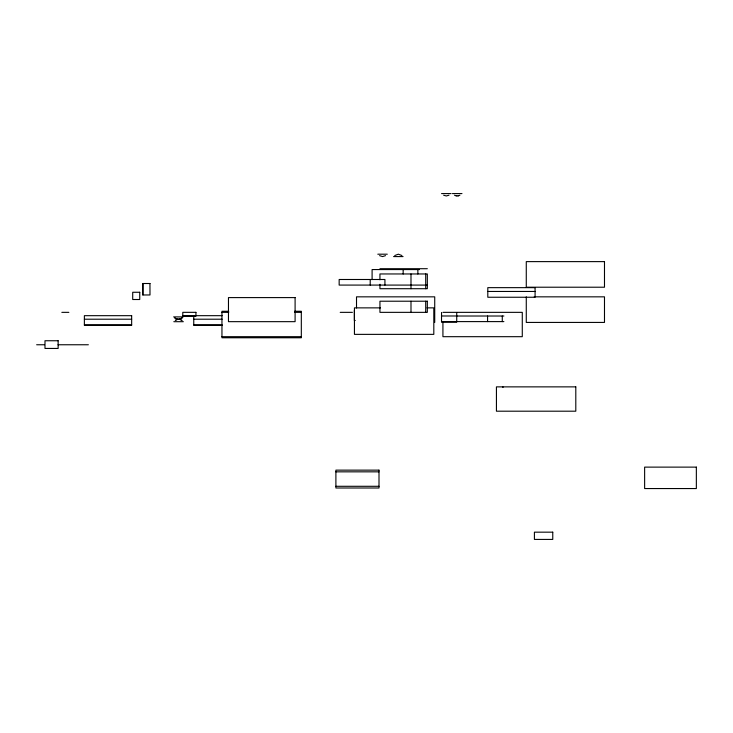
<?xml version="1.0" encoding="UTF-8"?>
<svg xmlns="http://www.w3.org/2000/svg" width="733" height="733" viewBox="0 0 733 733"><rect width="100%" height="100%" fill="white"/><g stroke="black" fill="none" stroke-linecap="round" stroke-linejoin="round"><path stroke-width="1.1" d="M181.537 318.223L182.096 317.829M182.196 317.829L180.959 318.58M175.288 320.44L176.213 319.909M394.757 255.533L398.331 254.195L401.904 255.533M385.531 255.643L382.553 256.577L379.575 255.643M448.99 195.207L446.305 195.958L443.63 195.207M459.903 195.207L458.409 195.812M181.069 318.58L179.713 319.093M176.186 319.909L177.698 319.396M180.455 318.873L179.035 319.24M458.418 195.812L456.916 195.949M177.67 319.396L179.145 319.24M178.266 319.322L179.787 319.46M441.55 193.576L451.07 193.576M452.463 193.576L461.973 193.576M377.797 254.195L387.299 254.195M393.575 256.577L403.077 256.577M379.941 268.709L427.33 268.709M419.487 269.561L372.098 269.561L372.098 279.585M149.999 283.506L142.843 283.506L142.834 294.968L149.999 294.968L149.953 283.506M427.33 285.091L339.159 285.082L339.159 279.493L384.926 279.493L384.926 285.082M487.802 291.459L535.081 291.459M534.21 296.838L604.487 296.838L604.487 322.428L526.276 322.428L526.276 296.838M380.519 307.869L354.442 307.869L354.442 334.367L433.808 334.367L433.808 307.869L427 307.869M228.76 311.268L221.952 311.268L221.952 337.766L301.318 337.766L301.318 311.268L294.51 311.268M61.838 312.35L68.856 312.35M221.952 312.35L228.76 312.35M294.51 312.35L301.318 312.35M340.213 312.35L352.399 312.35M442.924 312.35L522.281 312.35L522.281 336.685L442.924 336.685L442.924 322.08M222.108 315.676L193.75 315.676L193.75 325.278L222.108 325.278M441.541 315.987L456.723 315.987M182.792 316.024L195.931 316.024M456.503 316.015L503.892 316.015M173.602 316.903L183.232 316.903M84.377 319.212L131.656 319.212M193.75 319.212L222.108 319.212M355.23 320.458L354.36 320.458L354.36 310.416M456.503 321.604L503.892 321.604M173.813 321.695L183.351 321.695M441.513 321.714L456.723 321.705M84.377 324.93L131.656 324.93M193.75 324.93L222.108 324.93M221.952 336.685L301.318 336.685M36.65 344.757L44.521 344.757M58.017 344.757L88.372 344.757M335.897 471.841L378.998 471.841M335.897 486.291L378.998 486.291M177.688 319.24L178.467 319.286M456.925 195.949L455.431 195.619M177.019 319.093L177.798 319.24M179.759 319.46L181.271 320.064M177.129 319.093L175.764 318.58M455.44 195.619L454.533 195.207M176.488 318.873L175.187 318.223M181.243 320.064L182.169 320.651M174.637 317.829L175.297 318.223M502.948 386.868L502.948 387.491M502.279 316.015L502.279 321.604M487.564 316.015L487.564 321.604M456.723 312.46L456.723 322.053L441.513 322.062L441.541 312.46M434.724 322.428L434.724 296.838L356.513 296.838L356.513 307.961M425.708 273.959L425.708 288.71M425.708 301.217L425.708 312.35M417.865 269.561L417.865 274.014M410.993 273.959L410.993 288.71M410.993 301.217L410.993 312.35M403.159 269.561L403.159 274.014M379.941 279.804L379.941 273.959L427.33 273.959L427.33 288.71L379.941 288.71L379.941 284.257M370.211 279.493L370.211 285.082M142.908 283.506L142.889 294.968M604.487 261.617L526.276 261.617L526.276 287.217L604.487 287.217L604.487 261.617M535.081 287.648L487.802 287.648L487.802 297.25L535.081 297.25L535.081 287.648M139.737 292.265L132.719 292.265L132.71 299.513L139.737 299.513L139.746 292.265M295.097 297.598L228.467 297.598L228.467 321.659L295.097 321.659L295.097 297.598M427.33 301.217L379.941 301.217L379.941 312.35L427.33 312.35L427.33 301.217M195.931 312.331L182.792 312.331L182.792 315.868L195.931 315.868L195.931 312.35M131.656 315.676L84.377 315.676L84.377 325.278L131.656 325.278L131.656 315.676M58.136 340.744L44.988 340.744L44.988 348.441L58.136 348.45L58.136 340.753M575.799 386.868L496.433 386.868L496.433 411.195L575.799 411.195L575.799 386.868M696.35 467.123L644.628 467.123L644.628 488.554L696.35 488.554L696.35 467.123M378.998 470.137L335.897 470.137L335.897 487.995L378.998 487.995L378.998 470.137M552.764 532.167L534.412 532.167L534.412 539.424L552.764 539.424L552.764 532.167"/></g></svg>
